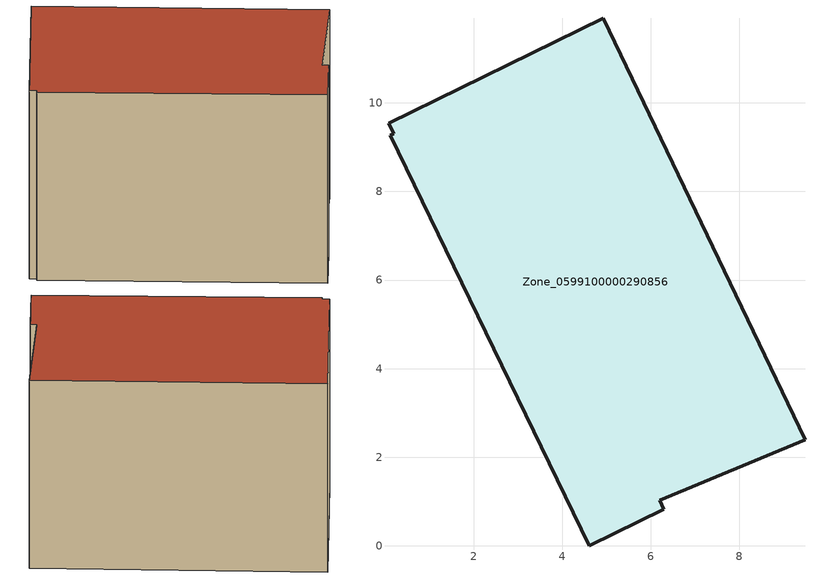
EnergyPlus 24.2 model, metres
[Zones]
Zone_0599100000290856
 floor ground (C_G): 9.48,2.4 6.2,1.03 6.29,0.83 4.61,0 0.11,9.27 0.19,9.3 0.08,9.54 4.92,11.91 z0
 wall outside (C_F): 6.2,1.03 9.48,2.4 4.92,11.91 0.08,9.54 0.19,9.3 0.11,9.27 4.61,0 6.29,0.83 6.2,1.03 z0:8
 roof outside (C_R): 0.11,9.27 4.61,0 6.29,0.83 6.2,1.03 9.48,2.4 4.92,11.91 0.08,9.54 0.19,9.3 z8
[BUILDING]
Pand.0599100000290856: North Axis=0; Terrain=City; Loads Convergence Tolerance Value=0.04; Temperature Convergence Tolerance Value=0.4; Solar Distribution=FullExterior; Maximum Number of Warmup Days=25; Minimum Number of Warmup Days=1
[Site:Location]
Rotterdam.The.Hague.AP_ZH_NLD Design_Conditions: Latitude=51.96; Longitude=4.45; Time Zone=1; Elevation=-4.5
[SITE:GROUNDTEMPERATURE:BUILDINGSURFACE]
18, 18, 18, 18, 18, 18, 18, 18, 18, 18, 18, 18
[MATERIAL] Thermal Absorptance=0.9; Solar Absorptance=0.7; Visible Absorptance=0.7
Name | Roughness | Thickness | Conductivity | Density | Specific Heat
G.TI.1975-1991 | MediumSmooth | 0.15 | 0.288461 | 540 | 1210
F.TI.1975-1991 | Rough | 0.3 | 0.230769 | 1920 | 840
R.TI.1975-1991 | MediumRough | 0.2 | 0.153846 | 1500 | 1000
[CONSTRUCTION]
C_G: G.TI.1975-1991
C_F: F.TI.1975-1991
C_R: R.TI.1975-1991
[ZONE]
Zone_0599100000290856: Type=1; Multiplier=1; Ceiling Height=Autocalculate; Volume=Autocalculate; Floor Area=autocalculate; Part of Total Floor Area=Yes
[ZONEINFILTRATION:DESIGNFLOWRATE]
Infil_Zone_0599100000290856: Zone or ZoneList or Space or SpaceList=Zone_0599100000290856; Schedule=AlwaysOn; Design Flow Rate Calculation Method=Flow/Area; Flow Rate per Floor Area=0.003; Constant Term Coefficient=1; Temperature Term Coefficient=0; Velocity Term Coefficient=0; Velocity Squared Term Coefficient=0
[HVACTEMPLATE:ZONE:IDEALLOADSAIRSYSTEM]
Zone_0599100000290856: Maximum Heating Supply Air Temperature=50; Minimum Cooling Supply Air Temperature=13; Maximum Heating Supply Air Humidity Ratio=0.0156; Minimum Cooling Supply Air Humidity Ratio=0.0077; Heating Limit=NoLimit; Cooling Limit=NoLimit; Dehumidification Control Type=ConstantSensibleHeatRatio; Cooling Sensible Heat Ratio=0.7; Dehumidification Setpoint=60; Humidification Control Type=None; Humidification Setpoint=30; Outdoor Air Method=None; Outdoor Air Flow Rate per Person=0.00944; Outdoor Air Flow Rate per Zone Floor Area=0; Outdoor Air Flow Rate per Zone=0; Demand Controlled Ventilation Type=None; Outdoor Air Economizer Type=NoEconomizer; Heat Recovery Type=None; Sensible Heat Recovery Effectiveness=0.7; Latent Heat Recovery Effectiveness=0.65
[ZONECONTROL:THERMOSTAT]
ThermostatControl_Zone_0599100000290856: Zone or ZoneList=Zone_0599100000290856; Control Type Schedule=DualSetpointControlType; Control 1=Thermostat_Zone_0599100000290856; Temperature Difference Between Cutout And Setpoint=0
[THERMOSTATSETPOINT:DUALSETPOINT]
Thermostat_Zone_0599100000290856: Heating Setpoint Temperature Schedule=HeatingSetpoint_Zone_0599100000290856; Cooling Setpoint Temperature Schedule=CoolingSetpoint_Zone_0599100000290856
[SCHEDULE:COMPACT]
HeatingSetpoint_Zone_0599100000290856: Through: 12/31, For: AllDays, Until: 24:00, 21
CoolingSetpoint_Zone_0599100000290856: Through: 12/31, For: AllDays, Until: 24:00, 24
DualSetpointControlType: Through: 12/31, For: AllDays, Until: 24:00, 4
AlwaysOn: Through: 12/31, For: AllDays, Until: 24:00, 1
